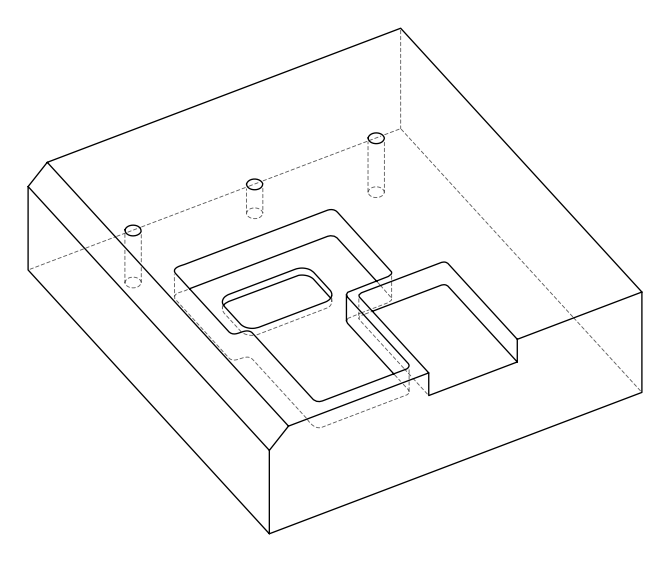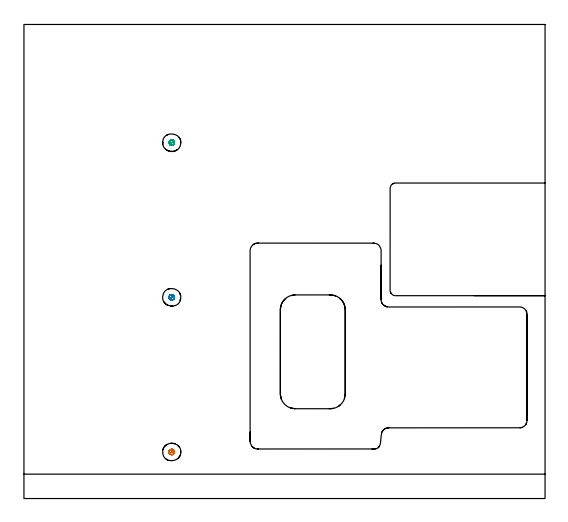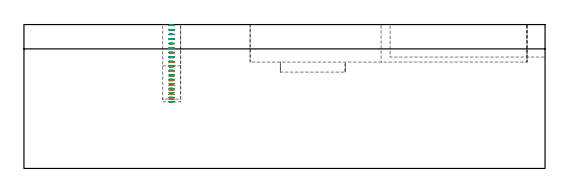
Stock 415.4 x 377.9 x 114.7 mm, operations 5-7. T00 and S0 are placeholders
(PLAN: 7 operations, 4 tool changes, 239.6 min)
(1 AREA_MILL | FG_CHAMFER_SURFACE | UGT0205_001 | 23.63 min | 78161 mm3)
(2 MILL_FREE_SHAPED_POCKET | POCKET_FREE_SHAPED_STRAIGHT | NXT0201_009 | Follow Part, ap 2, ae 75% | 142.67 min | 846335 mm3)
(3 MILL_RECTANGULAR_POCKET | POCKET_RECTANGULAR_STRAIGHT | UGT0201_105 | Follow Part, ap 5.5, ae 75% | 1.54 min | 36517 mm3)
(4 MILL_SLOT | SLOT_PARTIAL_RECTANGULAR | NXT0201_009 | Follow Part, ap 2, ae 75% | 67.75 min | 287048 mm3)
(5 MILL_BLIND_HOLE_FROM_SOLID_MATERIAL | STEP1POCKET | NXT0201_010 | Spiral | 1.52 min | 9510 mm3)
(6 MILL_BLIND_HOLE_FROM_SOLID_MATERIAL_1 | STEP1POCKET_1 | NXT0201_010 | Spiral | 0.89 min | 5330 mm3)
(7 MILL_BLIND_HOLE_FROM_SOLID_MATERIAL_2 | STEP1POCKET_2 | NXT0201_010 | Spiral | 1.61 min | 9841 mm3)
(TOOL UGT0205_001 | Chamfer Mill 20 x 3 x 45 deg. | D20 FL50 Z2)
(TOOL NXT0201_009 | ENDMILL 8mm [2P460-0800-NA 1630] | D8 FL26 Z6)
(TOOL UGT0201_105 | End Mill 22 mm | D22 FL25 Z2)
(TOOL NXT0201_010 | ENDMILL 10mm [2P460-1000-NA 1630] | D10 FL30 Z6)
(OP 5 MILL_BLIND_HOLE_FROM_SOLID_MATERIAL)
G17 G21 G94 G90
T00 M6
G54
G17 G0 G90 X117.8 Y37.1 S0 M3
G43 Z124.7 H1
Z114.029
G94 G3 X118.193 Y38.857 R0.923 F250.
X115.855 Y38.015 R1.757
X116.885 Y35.155 R2.15
X115.855 Y38.015 R-2.15
X116.37 Y36.585 R1.075
X117.8 Y37.1 R1.075
G0 Z110.359
G3 X118.193 Y38.857 R0.923
X115.855 Y38.015 R1.757
X116.885 Y35.155 R2.15
X115.855 Y38.015 R-2.15
X116.37 Y36.585 R1.075
X117.8 Y37.1 R1.075
G0 Z106.688
G3 X118.193 Y38.857 R0.923
X115.855 Y38.015 R1.757
X116.885 Y35.155 R2.15
X115.855 Y38.015 R-2.15
X116.37 Y36.585 R1.075
X117.8 Y37.1 R1.075
G0 Z103.018
G3 X118.193 Y38.857 R0.923
X115.855 Y38.015 R1.757
X116.885 Y35.155 R2.15
X115.855 Y38.015 R-2.15
X116.37 Y36.585 R1.075
X117.8 Y37.1 R1.075
G0 Z99.347
G3 X118.193 Y38.857 R0.923
X115.855 Y38.015 R1.757
X116.885 Y35.155 R2.15
X115.855 Y38.015 R-2.15
X116.37 Y36.585 R1.075
X117.8 Y37.1 R1.075
G0 Z95.676
G3 X118.193 Y38.857 R0.923
X115.855 Y38.015 R1.757
X116.885 Y35.155 R2.15
X115.855 Y38.015 R-2.15
X116.37 Y36.585 R1.075
X117.8 Y37.1 R1.075
G0 Z92.006
G3 X118.193 Y38.857 R0.923
X115.855 Y38.015 R1.757
X116.885 Y35.155 R2.15
X115.855 Y38.015 R-2.15
X116.37 Y36.585 R1.075
X117.8 Y37.1 R1.075
G0 Z88.335
G3 X118.193 Y38.857 R0.923
X115.855 Y38.015 R1.757
X116.885 Y35.155 R2.15
X115.855 Y38.015 R-2.15
X116.37 Y36.585 R1.075
X117.8 Y37.1 R1.075
G0 Z84.665
G3 X118.193 Y38.857 R0.923
X115.855 Y38.015 R1.757
X116.885 Y35.155 R2.15
X115.855 Y38.015 R-2.15
X116.37 Y36.585 R1.075
X117.8 Y37.1 R1.075
G0 Z80.994
G3 X118.193 Y38.857 R0.923
X115.855 Y38.015 R1.757
X116.885 Y35.155 R2.15
X115.855 Y38.015 R-2.15
X116.37 Y36.585 R1.075
X117.8 Y37.1 R1.075
G0 Z77.324
G3 X118.193 Y38.857 R0.923
X115.855 Y38.015 R1.757
X116.885 Y35.155 R2.15
X115.855 Y38.015 R-2.15
X116.37 Y36.585 R1.075
X117.8 Y37.1 R1.075
G0 Z73.653
G3 X118.193 Y38.857 R0.923
X115.855 Y38.015 R1.757
X116.885 Y35.155 R2.15
X115.855 Y38.015 R-2.15
X116.37 Y36.585 R1.075
X117.8 Y37.1 R1.075
G0 Z69.982
G3 X118.193 Y38.857 R0.923
X115.855 Y38.015 R1.757
X116.885 Y35.155 R2.15
X115.855 Y38.015 R-2.15
X116.37 Y36.585 R1.075
X117.8 Y37.1 R1.075
G0 Z66.312
G3 X118.193 Y38.857 R0.923
X115.855 Y38.015 R1.757
X116.885 Y35.155 R2.15
X115.855 Y38.015 R-2.15
X116.37 Y36.585 R1.075
X117.8 Y37.1 R1.075
G0 Z62.641
G3 X118.193 Y38.857 R0.923
X115.855 Y38.015 R1.757
X116.885 Y35.155 R2.15
X115.855 Y38.015 R-2.15
X116.37 Y36.585 R1.075
X117.8 Y37.1 R1.075
G0 Z58.971
G3 X118.193 Y38.857 R0.923
X115.855 Y38.015 R1.757
X116.885 Y35.155 R2.15
X115.855 Y38.015 R-2.15
X116.37 Y36.585 R1.075
X117.8 Y37.1 R1.075
G0 Z55.3
G3 X118.193 Y38.857 R0.923
X115.855 Y38.015 R1.757
X116.885 Y35.155 R2.15
X115.855 Y38.015 R-2.15
X116.37 Y36.585 R1.075
X117.8 Y37.1 R1.075
G0 Z124.7
M5
M2
(OP 6 MILL_BLIND_HOLE_FROM_SOLID_MATERIAL_1)
G17 G21 G94 G90
T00 M6
G54
G17 G0 G90 X117.8 Y160.4 S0 M3
G43 Z124.7 H1
Z114.1
G94 G3 X118.193 Y162.157 R0.923 F250.
X115.855 Y161.315 R1.757
X116.885 Y158.455 R2.15
X115.855 Y161.315 R-2.15
X116.37 Y159.885 R1.075
X117.8 Y160.4 R1.075
G0 Z110.5
G3 X118.193 Y162.157 R0.923
X115.855 Y161.315 R1.757
X116.885 Y158.455 R2.15
X115.855 Y161.315 R-2.15
X116.37 Y159.885 R1.075
X117.8 Y160.4 R1.075
G0 Z106.9
G3 X118.193 Y162.157 R0.923
X115.855 Y161.315 R1.757
X116.885 Y158.455 R2.15
X115.855 Y161.315 R-2.15
X116.37 Y159.885 R1.075
X117.8 Y160.4 R1.075
G0 Z103.3
G3 X118.193 Y162.157 R0.923
X115.855 Y161.315 R1.757
X116.885 Y158.455 R2.15
X115.855 Y161.315 R-2.15
X116.37 Y159.885 R1.075
X117.8 Y160.4 R1.075
G0 Z99.7
G3 X118.193 Y162.157 R0.923
X115.855 Y161.315 R1.757
X116.885 Y158.455 R2.15
X115.855 Y161.315 R-2.15
X116.37 Y159.885 R1.075
X117.8 Y160.4 R1.075
G0 Z96.1
G3 X118.193 Y162.157 R0.923
X115.855 Y161.315 R1.757
X116.885 Y158.455 R2.15
X115.855 Y161.315 R-2.15
X116.37 Y159.885 R1.075
X117.8 Y160.4 R1.075
G0 Z92.5
G3 X118.193 Y162.157 R0.923
X115.855 Y161.315 R1.757
X116.885 Y158.455 R2.15
X115.855 Y161.315 R-2.15
X116.37 Y159.885 R1.075
X117.8 Y160.4 R1.075
G0 Z88.9
G3 X118.193 Y162.157 R0.923
X115.855 Y161.315 R1.757
X116.885 Y158.455 R2.15
X115.855 Y161.315 R-2.15
X116.37 Y159.885 R1.075
X117.8 Y160.4 R1.075
G0 Z85.3
G3 X118.193 Y162.157 R0.923
X115.855 Y161.315 R1.757
X116.885 Y158.455 R2.15
X115.855 Y161.315 R-2.15
X116.37 Y159.885 R1.075
X117.8 Y160.4 R1.075
G0 Z81.7
G3 X118.193 Y162.157 R0.923
X115.855 Y161.315 R1.757
X116.885 Y158.455 R2.15
X115.855 Y161.315 R-2.15
X116.37 Y159.885 R1.075
X117.8 Y160.4 R1.075
G0 Z124.7
M5
M2
(OP 7 MILL_BLIND_HOLE_FROM_SOLID_MATERIAL_2)
G17 G21 G94 G90
T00 M6
G54
G17 G0 G90 X117.8 Y283.7 S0 M3
G43 Z124.7 H1
Z114.111
G94 G3 X118.193 Y285.457 R0.923 F250.
X115.855 Y284.615 R1.757
X116.885 Y281.755 R2.15
X115.855 Y284.615 R-2.15
X116.37 Y283.185 R1.075
X117.8 Y283.7 R1.075
G0 Z110.522
G3 X118.193 Y285.457 R0.923
X115.855 Y284.615 R1.757
X116.885 Y281.755 R2.15
X115.855 Y284.615 R-2.15
X116.37 Y283.185 R1.075
X117.8 Y283.7 R1.075
G0 Z106.933
G3 X118.193 Y285.457 R0.923
X115.855 Y284.615 R1.757
X116.885 Y281.755 R2.15
X115.855 Y284.615 R-2.15
X116.37 Y283.185 R1.075
X117.8 Y283.7 R1.075
G0 Z103.344
G3 X118.193 Y285.457 R0.923
X115.855 Y284.615 R1.757
X116.885 Y281.755 R2.15
X115.855 Y284.615 R-2.15
X116.37 Y283.185 R1.075
X117.8 Y283.7 R1.075
G0 Z99.756
G3 X118.193 Y285.457 R0.923
X115.855 Y284.615 R1.757
X116.885 Y281.755 R2.15
X115.855 Y284.615 R-2.15
X116.37 Y283.185 R1.075
X117.8 Y283.7 R1.075
G0 Z96.167
G3 X118.193 Y285.457 R0.923
X115.855 Y284.615 R1.757
X116.885 Y281.755 R2.15
X115.855 Y284.615 R-2.15
X116.37 Y283.185 R1.075
X117.8 Y283.7 R1.075
G0 Z92.578
G3 X118.193 Y285.457 R0.923
X115.855 Y284.615 R1.757
X116.885 Y281.755 R2.15
X115.855 Y284.615 R-2.15
X116.37 Y283.185 R1.075
X117.8 Y283.7 R1.075
G0 Z88.989
G3 X118.193 Y285.457 R0.923
X115.855 Y284.615 R1.757
X116.885 Y281.755 R2.15
X115.855 Y284.615 R-2.15
X116.37 Y283.185 R1.075
X117.8 Y283.7 R1.075
G0 Z85.4
G3 X118.193 Y285.457 R0.923
X115.855 Y284.615 R1.757
X116.885 Y281.755 R2.15
X115.855 Y284.615 R-2.15
X116.37 Y283.185 R1.075
X117.8 Y283.7 R1.075
G0 Z81.811
G3 X118.193 Y285.457 R0.923
X115.855 Y284.615 R1.757
X116.885 Y281.755 R2.15
X115.855 Y284.615 R-2.15
X116.37 Y283.185 R1.075
X117.8 Y283.7 R1.075
G0 Z78.222
G3 X118.193 Y285.457 R0.923
X115.855 Y284.615 R1.757
X116.885 Y281.755 R2.15
X115.855 Y284.615 R-2.15
X116.37 Y283.185 R1.075
X117.8 Y283.7 R1.075
G0 Z74.633
G3 X118.193 Y285.457 R0.923
X115.855 Y284.615 R1.757
X116.885 Y281.755 R2.15
X115.855 Y284.615 R-2.15
X116.37 Y283.185 R1.075
X117.8 Y283.7 R1.075
G0 Z71.044
G3 X118.193 Y285.457 R0.923
X115.855 Y284.615 R1.757
X116.885 Y281.755 R2.15
X115.855 Y284.615 R-2.15
X116.37 Y283.185 R1.075
X117.8 Y283.7 R1.075
G0 Z67.456
G3 X118.193 Y285.457 R0.923
X115.855 Y284.615 R1.757
X116.885 Y281.755 R2.15
X115.855 Y284.615 R-2.15
X116.37 Y283.185 R1.075
X117.8 Y283.7 R1.075
G0 Z63.867
G3 X118.193 Y285.457 R0.923
X115.855 Y284.615 R1.757
X116.885 Y281.755 R2.15
X115.855 Y284.615 R-2.15
X116.37 Y283.185 R1.075
X117.8 Y283.7 R1.075
G0 Z60.278
G3 X118.193 Y285.457 R0.923
X115.855 Y284.615 R1.757
X116.885 Y281.755 R2.15
X115.855 Y284.615 R-2.15
X116.37 Y283.185 R1.075
X117.8 Y283.7 R1.075
G0 Z56.689
G3 X118.193 Y285.457 R0.923
X115.855 Y284.615 R1.757
X116.885 Y281.755 R2.15
X115.855 Y284.615 R-2.15
X116.37 Y283.185 R1.075
X117.8 Y283.7 R1.075
G0 Z53.1
G3 X118.193 Y285.457 R0.923
X115.855 Y284.615 R1.757
X116.885 Y281.755 R2.15
X115.855 Y284.615 R-2.15
X116.37 Y283.185 R1.075
X117.8 Y283.7 R1.075
G0 Z124.7
M5
M2
